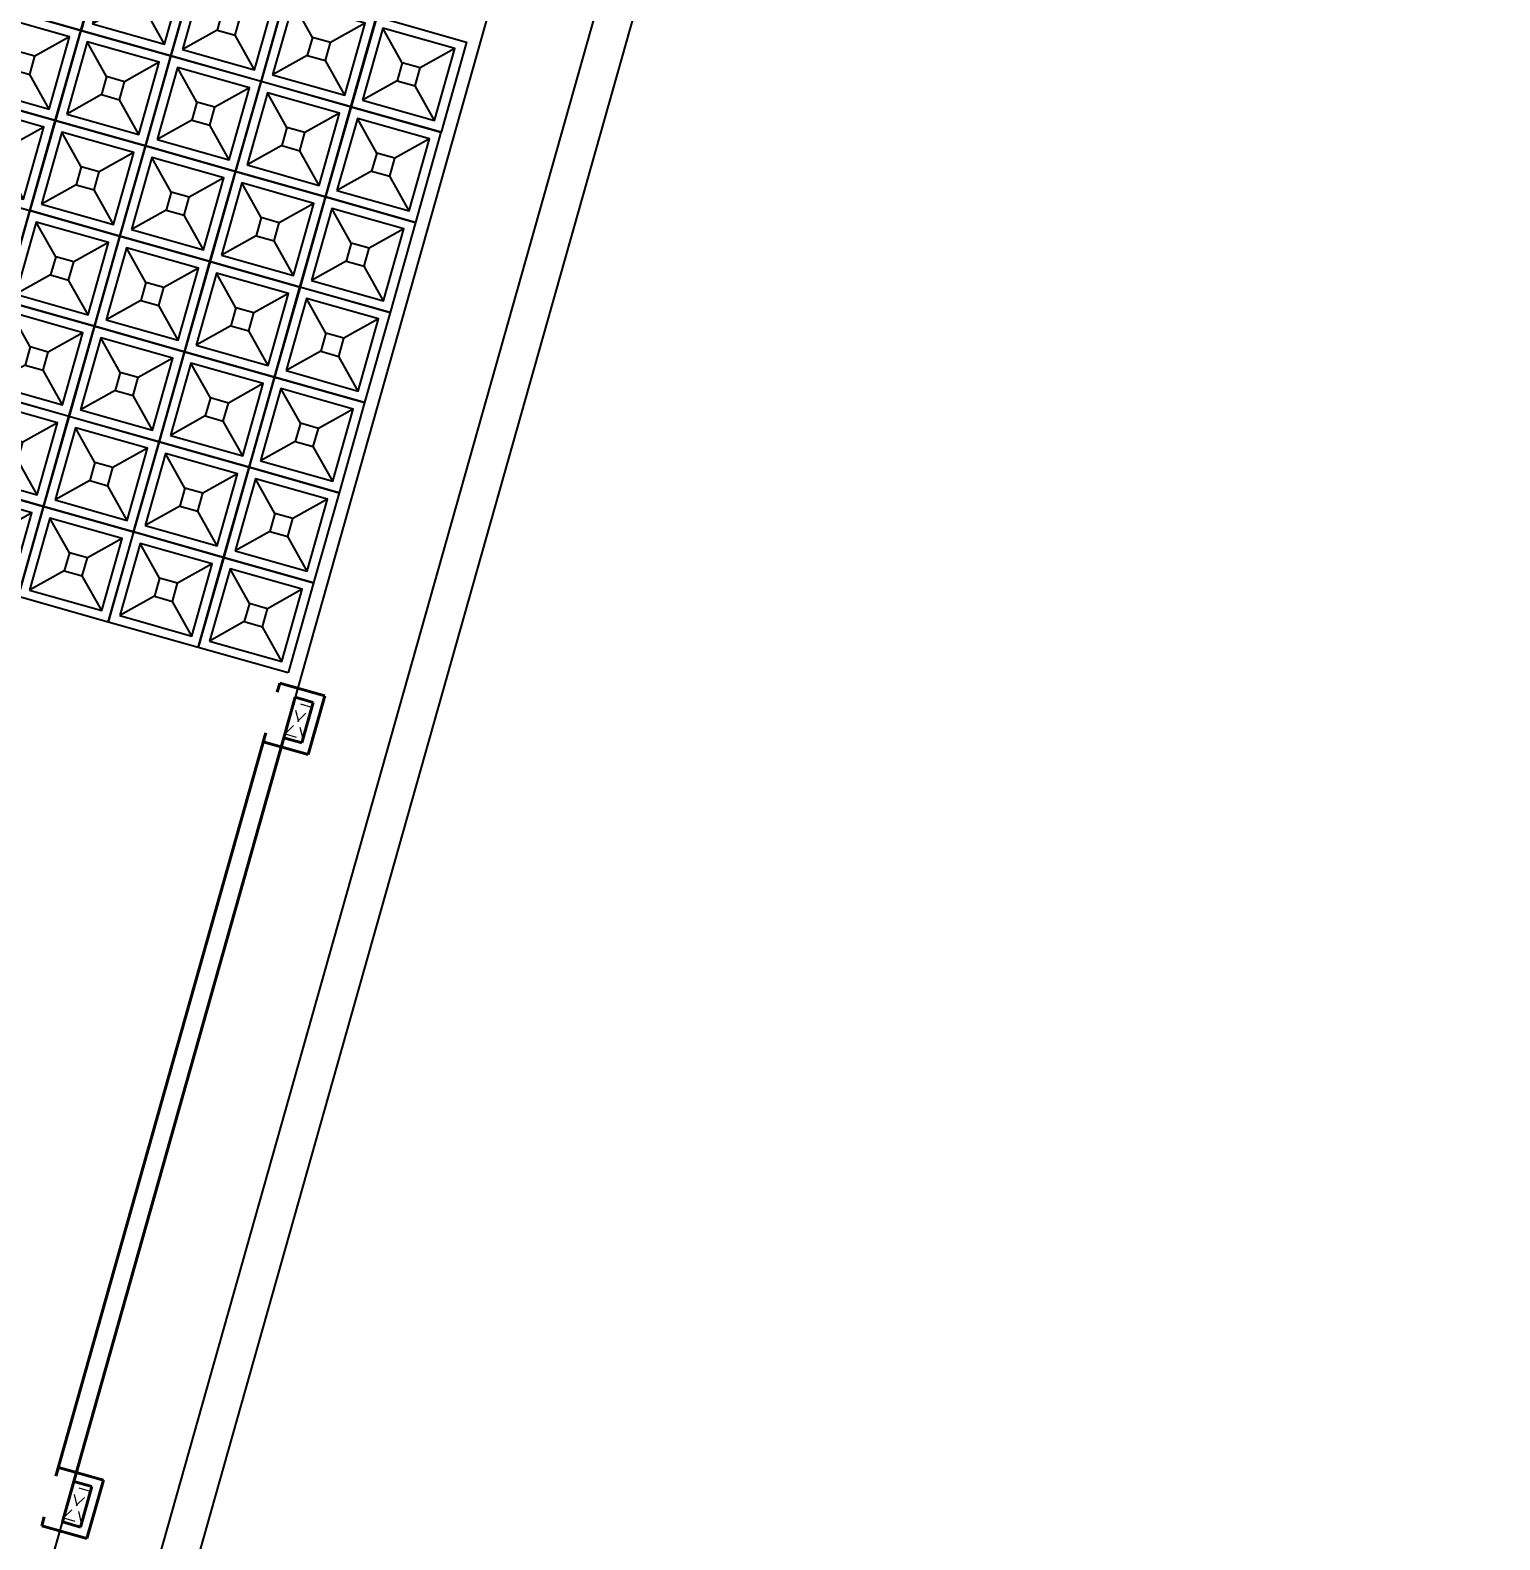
# Model space of a CAD drawing. Header units: millimetres. Extents: x -1307397 to 11565522512, y -626897 to 1138105.
# Drawn here: x 187502 to 203198, y 125234 to 141353 of the extents above; entities that cross this region are included whole.
import ezdxf

# ---------------------------------------------------------------- set-up
doc = ezdxf.new("R2010")
doc.units = ezdxf.units.MM
doc.header["$MEASUREMENT"] = 0
doc.linetypes.add('HIDDEN', pattern=[0.375, 0.25, -0.125])
doc.layers.add('KT-lomo nuoc', color=3, linetype='HIDDEN', lineweight=5)
doc.layers.add('KT-Net cat', color=1, linetype='Continuous', lineweight=40)
for name, color, linetype in [('KT-Net manh', 139, 'Continuous'), ('THAY', 8, 'Continuous'), ('THIET BI', 13, 'Continuous'), ('Xref_NT1+NT2_MBDV Cot vach_220729$0$ccu12-Thay', 7, 'Continuous')]:
    doc.layers.add(name, color=color, linetype=linetype)

# ---------------------------------------------------------------- blocks, each defined once
blk = doc.blocks.new('*U211')
at = {"layer": 'KT-lomo nuoc', "ltscale": 500}
for p, q in [((157, -313), (-179, -90)), ((-22, -403), (0, 0))]:
    blk.add_line(p, q, dxfattribs=at)
blk.add_lwpolyline([(157, -313), (-22, -403), (-179, -90), (0, 0)], close=True, dxfattribs=at)
blk = doc.blocks.new('CTN TB 33-35')
at = {"layer": 'KT-Net cat'}
for p, q in [((-10492, -36393), (-10519, -36490)), ((-10010, -36529), (-10492, -36393)), ((-10326, -36544), (-10449, -36977)), ((-10134, -36598), (-10326, -36544)), ((-10010, -36529), (-10187, -37155)), ((-10134, -36598), (-10256, -37031)), ((-10641, -36922), (-10668, -37019)), ((-10187, -37155), (-10668, -37019)), ((-10256, -37031), (-10449, -36977)), ((-12857, -44766), (-12885, -44862)), ((-12376, -44902), (-12857, -44766)), ((-12692, -44916), (-12814, -45349)), ((-12500, -44971), (-12692, -44916)), ((-12500, -44971), (-12622, -45404)), ((-12376, -44902), (-12553, -45527)), ((-13007, -45294), (-13034, -45391)), ((-12553, -45527), (-13034, -45391)), ((-12622, -45404), (-12814, -45349))]:
    blk.add_line(p, q, dxfattribs=at)
at = {"layer": 'KT-lomo nuoc', "linetype": 'HIDDEN', "xscale": -0.9999999999999997, "rotation": 10.8976534755902}
for p in [(-10341, -36597, 0), (-12707, -44969, 0)]:
    blk.add_blockref('*U211', p, dxfattribs=at)
blk = doc.blocks.new('Bemai')
at = {"layer": 'THIET BI'}
for p, q in [((100, -100), (400, -400)), ((600, -400), (900, -100)), ((100, -900), (400, -600)), ((600, -600), (900, -900))]:
    blk.add_line(p, q, dxfattribs=at)
for points in [[(0, 0), (1000, 0), (1000, -1000), (0, -1000)], [(900, -100), (100, -100), (100, -900), (900, -900)], [(400, -600), (600, -600), (600, -400), (400, -400)]]:
    blk.add_lwpolyline(points, close=True, dxfattribs=at)
blk = doc.blocks.new('A$C044065E8')
at = {"layer": 'THAY', "extrusion": (0, 0, -1), "xscale": -1, "zscale": -1, "rotation": 195.7787733480774}
for p in [(13994, -26956, 0), (13032, -27227, 0), (12070, -27499, 0), (11109, -27771, 0), (14266, -27918, 0), (13304, -28190, 0), (12342, -28462, 0), (11381, -28733, 0), (14539, -28880, 0), (13577, -29152, 0), (12614, -29424, 0), (11654, -29695, 0), (14812, -29842, 0), (10692, -29967, 0), (13849, -30114, 0), (9729, -30239, 0), (12887, -30386, 0), (8769, -30510, 0), (11927, -30657, 0), (15084, -30804, 0), (10964, -30929, 0), (14122, -31076, 0), (10002, -31201, 0), (13160, -31348, 0), (9042, -31473, 0), (12199, -31619, 0), (15356, -31767, 0), (11237, -31891, 0), (14394, -32038, 0), (10275, -32163, 0), (13432, -32310, 0), (9314, -32435, 0), (12471, -32582, 0), (15628, -32729, 0), (11509, -32854, 0), (14666, -33001, 0), (10547, -33126, 0), (13704, -33273, 0), (9586, -33397, 0), (12743, -33544, 0), (15900, -33691, 0), (11781, -33816, 0), (14938, -33963, 0), (10819, -34088, 0), (13976, -34235, 0), (9858, -34359, 0), (13015, -34506, 0), (16172, -34653, 0), (12053, -34778, 0), (15210, -34925, 0), (11091, -35050, 0), (14247, -35197, 0), (10130, -35322, 0), (13287, -35469, 0), (12325, -35741, 0), (11362, -36013, 0), (10402, -36284, 0)]:
    blk.add_blockref('Bemai', p, dxfattribs=at)

msp = doc.modelspace()

# ---------------------------------------------------------------- hatches: boundary and pattern name
at = {"layer": 'KT-Net manh'}
h = msp.add_hatch(dxfattribs=at)
h.set_pattern_fill('AR-PARQ1', color=256, scale=100)
h.set_pattern_definition([(90, (222978, 18737), (-1200, 1200), [1200, -1200]), (90, (223178, 18737), (-1200, 1200), [1200, -1200]), (90, (223378, 18737), (-1200, 1200), [1200, -1200]), (90, (223578, 18737), (-1200, 1200), [1200, -1200]), (90, (223778, 18737), (-1200, 1200), [1200, -1200]), (90, (223978, 18737), (-1200, 1200), [1200, -1200]), (90, (224178, 18737), (-1200, 1200), [1200, -1200]), (0, (222978, 19937), (1200, -1200), [1200, -1200]), (0, (222978, 20137), (1200, -1200), [1200, -1200]), (0, (222978, 20337), (1200, -1200), [1200, -1200]), (0, (222978, 20537), (1200, -1200), [1200, -1200]), (0, (222978, 20737), (1200, -1200), [1200, -1200]), (0, (222978, 20937), (1200, -1200), [1200, -1200]), (0, (222978, 21137), (1200, -1200), [1200, -1200])])
edge = h.paths.add_edge_path()
edge.add_line((191573.2, 168424.2), (184648.7, 170378.2))
edge.add_line((184648.7, 170378.2), (181355.5, 158723.9))
edge.add_line((181355.5, 158723.9), (180757, 156605.9))
edge.add_line((180757, 156605.9), (177864.8, 146370.8))
edge.add_line((177864.8, 146370.8), (177864.8, 146370.8))
edge.add_line((177864.8, 146370.8), (171982.3, 125552.7))
edge.add_line((171982.3, 125552.7), (175494.7, 124560.2))
edge.add_line((175494.7, 124560.2), (175168.4, 123405.4))
edge.add_line((175168.4, 123405.4), (166557.5, 125838.6))
edge.add_line((166557.5, 125838.6), (167080.2, 127688.4))
edge.add_line((167080.2, 127688.4), (166858.9, 128305.5))
edge.add_line((166858.9, 128305.5), (172092.6, 146973))
edge.add_line((172092.6, 146973), (172107, 146969))
edge.add_line((172107, 146969), (180119.4, 175284.7))
edge.add_line((180119.4, 175284.7), (180094.6, 175291.6))
edge.add_line((180094.6, 175291.6), (180169.5, 175480.5))
edge.add_arc((185288.3, 172961.4), 5705.1, 23.03514, 153.79635, ccw=False)
edge.add_line((190538.5, 175193.8), (191909.3, 169585.5))
edge.add_line((191909.3, 169585.5), (192235.9, 168236.9))
edge.add_line((192235.9, 168236.9), (191573.2, 168424.2))
h.paths.add_polyline_path([(179453.8, 167439.4), (182340, 166623.7), (182217.6, 166190.8), (179331.4, 167006.4)], flags=16)
h.paths.add_polyline_path([(176299.5, 156276.5), (179185.7, 155460.8), (179063.3, 155027.9), (176177.1, 155843.5)], flags=16)
h.paths.add_polyline_path([(173933.7, 147904.3), (176819.9, 147088.7), (176697.6, 146655.7), (173811.4, 147471.3)], flags=16)
h.paths.add_polyline_path([(171568, 139532.2), (174454.2, 138716.5), (174331.9, 138283.6), (171445.6, 139099.1)], flags=16)
h.paths.add_polyline_path([(169202.2, 131160), (172088.5, 130344.3), (171966.1, 129911.4), (169079.9, 130726.9)], flags=16)

# ---------------------------------------------------------------- linework, layer by layer
at = {"layer": 'KT-Net cat'}
for p, q in [((190018.4, 133851), (187775, 125911.9)), ((190210.8, 133796.6), (187967.5, 125857.5))]:
    msp.add_line(p, q, dxfattribs=at)
at = {"layer": 'Xref_NT1+NT2_MBDV Cot vach_220729$0$ccu12-Thay'}
for p, q in [((183021.6, 104309), (195660.3, 149036.7)), ((183406.5, 104200.2), (196064.5, 148996))]:
    msp.add_line(p, q, dxfattribs=at)
at = {"layer": 'Xref_NT1+NT2_MBDV Cot vach_220729$0$ccu12-Thay', "elevation": 0}
msp.add_lwpolyline([(181963.2, 104608.8), (195030.7, 150853.7, 0.0246876), (195322.8, 152130.1, 0.0868938), (195324.5, 152857), (194834.2, 154858), (190116.1, 174342.6, 0.771545), (181450.8, 174506.6), (167616.5, 125555)], format="xyb", dxfattribs=at)

# ---------------------------------------------------------------- block references
msp.add_blockref('CTN TB 33-35', (200659.5, 170773.7))
at = {"layer": 'KT-Net manh'}
msp.add_blockref('A$C044065E8', (200659.5, 170773.7), dxfattribs=at)

doc.saveas('drawing.dxf')
